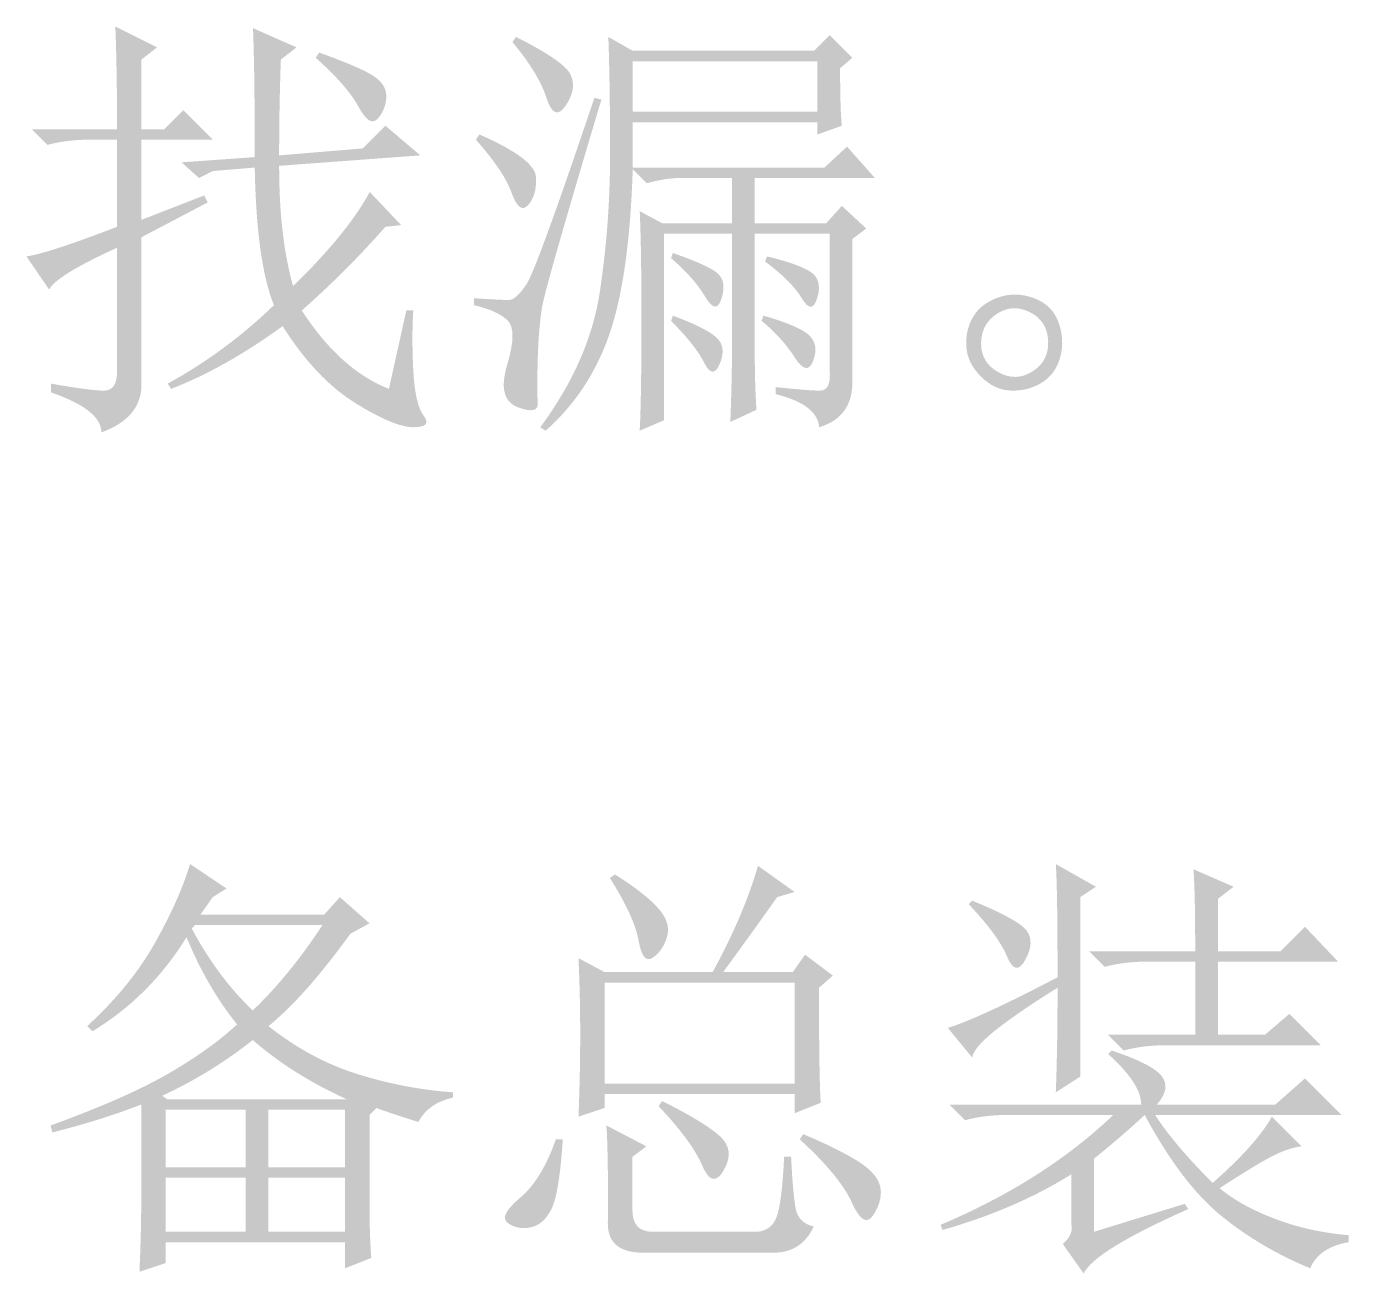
# Model space of a CAD drawing. Header units: millimetres. Extents: x 0 to 841, y 0 to 1189.
# Drawn here: x 422.08 to 445.7, y 148.68 to 170.97 of the extents above; entities that cross this region are included whole.
import ezdxf

# ---------------------------------------------------------------- set-up
doc = ezdxf.new("R2010")
doc.units = ezdxf.units.MM
doc.layers.add('C00-00-00', color=7, linetype='Continuous')

msp = doc.modelspace()

# ---------------------------------------------------------------- hatches: boundary and pattern name
at = {"layer": 'C00-00-00'}
h = msp.add_hatch(color=256, dxfattribs=at)
edge = h.paths.add_edge_path(flags=0)
edge.add_spline(control_points=[(424.848212, 168.541235), (424.848212, 168.541235), (426.156246, 168.634942), (426.156246, 168.634942), (426.156246, 169.67288), (426.145773, 170.441274), (426.124827, 170.939573), (426.124827, 170.939573), (426.903694, 170.596717), (426.903694, 170.596717), (426.903694, 170.596717), (426.623125, 170.378987), (426.623125, 170.378987), (426.602179, 169.81785), (426.592257, 169.246791), (426.592257, 168.66581), (426.592257, 168.66581), (428.087153, 168.790385), (428.087153, 168.790385), (428.087153, 168.790385), (428.491745, 169.195528), (428.491745, 169.195528), (428.491745, 169.195528), (429.114619, 168.66581), (429.114619, 168.66581), (429.114619, 168.66581), (426.592257, 168.478948), (426.592257, 168.478948), (426.592257, 167.627871), (426.67494, 166.911292), (426.841407, 166.330311), (427.484675, 166.953184), (427.941632, 167.51377), (428.211728, 168.012069), (428.211728, 168.012069), (428.772314, 167.420063), (428.772314, 167.420063), (428.772314, 167.420063), (428.491745, 167.389195), (428.491745, 167.389195), (428.014393, 166.849004), (427.516094, 166.350706), (426.996849, 165.894299), (427.453256, 165.188193), (427.9725, 164.720762), (428.554033, 164.492559), (428.554033, 164.492559), (428.865469, 165.894299), (428.865469, 165.894299), (428.865469, 165.894299), (428.990044, 165.894299), (428.990044, 165.894299), (428.969098, 165.582312), (428.969098, 165.224022), (428.990044, 164.81943), (429.01099, 164.414838), (429.073277, 164.144742), (429.176906, 164.009694), (429.280534, 163.875198), (429.218247, 163.807398), (428.990044, 163.807398), (428.761841, 163.807398), (428.414024, 163.952919), (427.946593, 164.24341), (427.479163, 164.5339), (427.048664, 164.990858), (426.654545, 165.613731), (425.968833, 165.115432), (425.304619, 164.741708), (424.66135, 164.492559), (424.66135, 164.492559), (424.599063, 164.586266), (424.599063, 164.586266), (425.283672, 164.95999), (425.917019, 165.426869), (426.498551, 165.987455), (426.290743, 166.5067), (426.176641, 167.326908), (426.156246, 168.44808), (426.156246, 168.44808), (425.408798, 168.385793), (425.408798, 168.385793), (425.408798, 168.385793), (425.159649, 168.261218), (425.159649, 168.261218), (425.159649, 168.261218), (424.848212, 168.541235), (424.848212, 168.541235)], knot_values=[0, 0, 0, 0, 1, 1, 1, 2, 2, 2, 3, 3, 3, 4, 4, 4, 5, 5, 5, 6, 6, 6, 7, 7, 7, 8, 8, 8, 9, 9, 9, 10, 10, 10, 11, 11, 11, 12, 12, 12, 13, 13, 13, 14, 14, 14, 15, 15, 15, 16, 16, 16, 17, 17, 17, 18, 18, 18, 19, 19, 19, 20, 20, 20, 21, 21, 21, 22, 22, 22, 23, 23, 23, 24, 24, 24, 25, 25, 25, 26, 26, 26, 27, 27, 27, 28, 28, 28, 29, 29, 29, 29], degree=3, periodic=1)
edge = h.paths.add_edge_path(flags=0)
edge.add_spline(control_points=[(427.308286, 170.503562), (427.827531, 170.316148), (428.159362, 170.170628), (428.304883, 170.066999), (428.450404, 169.963371), (428.517652, 169.838796), (428.507179, 169.693275), (428.496706, 169.547754), (428.444892, 169.42318), (428.351737, 169.319551), (428.25803, 169.215923), (428.143928, 169.288683), (428.008881, 169.537832), (427.873833, 169.786982), (427.619723, 170.077472), (427.245999, 170.409855), (427.245999, 170.409855), (427.308286, 170.503562), (427.308286, 170.503562)], knot_values=[0, 0, 0, 0, 1, 1, 1, 2, 2, 2, 3, 3, 3, 4, 4, 4, 5, 5, 5, 6, 6, 6, 6], degree=3, periodic=1)
edge = h.paths.add_edge_path(flags=0)
edge.add_spline(control_points=[(422.076151, 166.859477), (422.346246, 166.900819), (422.885886, 167.077207), (423.695621, 167.389195), (423.695621, 167.389195), (423.695621, 168.946378), (423.695621, 168.946378), (423.695621, 168.946378), (423.197323, 168.946378), (423.197323, 168.946378), (422.927227, 168.946378), (422.678078, 168.914959), (422.449875, 168.852672), (422.449875, 168.852672), (422.169857, 169.13324), (422.169857, 169.13324), (422.169857, 169.13324), (423.695621, 169.13324), (423.695621, 169.13324), (423.695621, 169.838796), (423.685148, 170.451196), (423.664753, 170.970441), (423.664753, 170.970441), (424.412201, 170.596717), (424.412201, 170.596717), (424.412201, 170.596717), (424.131632, 170.378987), (424.131632, 170.378987), (424.131632, 170.378987), (424.131632, 169.13324), (424.131632, 169.13324), (424.131632, 169.13324), (424.536776, 169.13324), (424.536776, 169.13324), (424.536776, 169.13324), (424.87908, 169.475545), (424.87908, 169.475545), (424.87908, 169.475545), (425.408798, 168.946378), (425.408798, 168.946378), (425.408798, 168.946378), (424.131632, 168.946378), (424.131632, 168.946378), (424.131632, 168.946378), (424.131632, 167.51377), (424.131632, 167.51377), (424.131632, 167.51377), (425.252804, 167.949781), (425.252804, 167.949781), (425.252804, 167.949781), (425.315092, 167.825207), (425.315092, 167.825207), (425.315092, 167.825207), (424.131632, 167.202333), (424.131632, 167.202333), (424.131632, 167.202333), (424.131632, 164.523978), (424.131632, 164.523978), (424.110686, 164.150254), (423.87201, 163.880159), (423.415604, 163.713692), (423.415604, 163.983787), (423.114089, 164.223015), (422.512162, 164.430272), (422.512162, 164.430272), (422.512162, 164.586266), (422.512162, 164.586266), (422.989514, 164.502481), (423.306463, 164.46114), (423.461906, 164.46114), (423.617349, 164.46114), (423.695621, 164.575241), (423.695621, 164.803996), (423.695621, 164.803996), (423.695621, 167.015471), (423.695621, 167.015471), (422.969119, 166.683089), (422.563976, 166.433939), (422.481294, 166.268023), (422.481294, 166.268023), (422.076151, 166.859477), (422.076151, 166.859477)], knot_values=[0, 0, 0, 0, 1, 1, 1, 2, 2, 2, 3, 3, 3, 4, 4, 4, 5, 5, 5, 6, 6, 6, 7, 7, 7, 8, 8, 8, 9, 9, 9, 10, 10, 10, 11, 11, 11, 12, 12, 12, 13, 13, 13, 14, 14, 14, 15, 15, 15, 16, 16, 16, 17, 17, 17, 18, 18, 18, 19, 19, 19, 20, 20, 20, 21, 21, 21, 22, 22, 22, 23, 23, 23, 24, 24, 24, 25, 25, 25, 26, 26, 26, 27, 27, 27, 27], degree=3, periodic=1)
h = msp.add_hatch(color=256, dxfattribs=at)
edge = h.paths.add_edge_path(flags=0)
edge.add_spline(control_points=[(432.9115, 170.347568), (432.9115, 170.347568), (432.9115, 169.444677), (432.9115, 169.444677), (432.9115, 169.444677), (436.212728, 169.444677), (436.212728, 169.444677), (436.212728, 169.444677), (436.212728, 170.347568), (436.212728, 170.347568), (436.212728, 170.347568), (432.9115, 170.347568), (432.9115, 170.347568)], knot_values=[0, 0, 0, 0, 1, 1, 1, 2, 2, 2, 3, 3, 3, 4, 4, 4, 4], degree=3, periodic=1)
edge = h.paths.add_edge_path(flags=0)
edge.add_spline(control_points=[(433.59666, 166.828609), (433.59666, 166.828609), (433.627528, 166.921765), (433.627528, 166.921765), (434.042593, 166.776244), (434.307177, 166.657181), (434.421829, 166.563475), (434.535931, 166.469768), (434.561838, 166.319286), (434.499551, 166.112029), (434.437263, 165.904221), (434.338596, 165.914694), (434.203548, 166.142898), (434.0685, 166.371101), (433.866204, 166.599855), (433.59666, 166.828609), (433.59666, 166.828609), (433.59666, 166.828609), (433.59666, 166.828609)], knot_values=[0, 0, 0, 0, 1, 1, 1, 2, 2, 2, 3, 3, 3, 4, 4, 4, 5, 5, 5, 6, 6, 6, 6], degree=3, periodic=1)
edge = h.paths.add_edge_path(flags=0)
edge.add_spline(control_points=[(433.59666, 165.707437), (433.59666, 165.707437), (433.627528, 165.800593), (433.627528, 165.800593), (434.022198, 165.655072), (434.281821, 165.525536), (434.406395, 165.411435), (434.53097, 165.296782), (434.551365, 165.141339), (434.468683, 164.944004), (434.385449, 164.746669), (434.291743, 164.752181), (434.188114, 164.95999), (434.084486, 165.167247), (433.887151, 165.416396), (433.59666, 165.707437), (433.59666, 165.707437), (433.59666, 165.707437), (433.59666, 165.707437)], knot_values=[0, 0, 0, 0, 1, 1, 1, 2, 2, 2, 3, 3, 3, 4, 4, 4, 5, 5, 5, 6, 6, 6, 6], degree=3, periodic=1)
edge = h.paths.add_edge_path(flags=0)
edge.add_spline(control_points=[(435.309286, 166.859477), (435.662064, 166.776244), (435.916725, 166.688049), (436.072168, 166.594894), (436.227611, 166.501187), (436.274464, 166.345745), (436.212177, 166.127464), (436.149889, 165.909182), (436.056734, 165.904221), (435.932159, 166.112029), (435.807585, 166.319286), (435.589303, 166.537568), (435.278418, 166.766322), (435.278418, 166.766322), (435.309286, 166.859477), (435.309286, 166.859477)], knot_values=[0, 0, 0, 0, 1, 1, 1, 2, 2, 2, 3, 3, 3, 4, 4, 4, 5, 5, 5, 5], degree=3, periodic=1)
edge = h.paths.add_edge_path(flags=0)
edge.add_spline(control_points=[(435.246999, 165.800593), (435.68301, 165.676018), (435.958066, 165.556404), (436.072168, 165.442303), (436.18627, 165.328201), (436.207216, 165.17772), (436.134455, 164.990858), (436.061695, 164.803996), (435.953105, 164.824942), (435.807585, 165.053145), (435.662064, 165.281348), (435.46528, 165.499629), (435.216131, 165.707437), (435.216131, 165.707437), (435.246999, 165.800593), (435.246999, 165.800593)], knot_values=[0, 0, 0, 0, 1, 1, 1, 2, 2, 2, 3, 3, 3, 4, 4, 4, 5, 5, 5, 5], degree=3, periodic=1)
edge = h.paths.add_edge_path(flags=0)
edge.add_spline(control_points=[(436.61732, 170.222993), (436.61732, 169.724694), (436.627793, 169.381839), (436.648739, 169.195528), (436.648739, 169.195528), (436.212728, 169.039534), (436.212728, 169.039534), (436.212728, 169.039534), (436.212728, 169.257815), (436.212728, 169.257815), (436.212728, 169.257815), (432.9115, 169.257815), (432.9115, 169.257815), (432.9115, 169.257815), (432.9115, 168.44808), (432.9115, 168.44808), (432.9115, 168.44808), (436.337303, 168.44808), (436.337303, 168.44808), (436.337303, 168.44808), (436.741895, 168.821804), (436.741895, 168.821804), (436.741895, 168.821804), (437.240193, 168.261218), (437.240193, 168.261218), (437.240193, 168.261218), (435.091556, 168.261218), (435.091556, 168.261218), (435.091556, 168.261218), (435.091556, 167.451483), (435.091556, 167.451483), (435.091556, 167.451483), (436.368171, 167.451483), (436.368171, 167.451483), (436.368171, 167.451483), (436.648739, 167.762919), (436.648739, 167.762919), (436.648739, 167.762919), (437.08475, 167.357776), (437.08475, 167.357776), (437.08475, 167.357776), (436.835601, 167.170914), (436.835601, 167.170914), (436.835601, 167.170914), (436.835601, 164.679421), (436.835601, 164.679421), (436.855996, 164.223015), (436.658661, 163.931973), (436.243596, 163.807398), (436.22265, 164.077494), (435.963579, 164.274278), (435.46528, 164.398852), (435.46528, 164.398852), (435.46528, 164.523978), (435.46528, 164.523978), (435.859399, 164.482086), (436.123982, 164.46114), (436.25903, 164.46114), (436.394078, 164.46114), (436.451404, 164.585714), (436.430458, 164.835415), (436.430458, 164.835415), (436.430458, 167.264621), (436.430458, 167.264621), (436.430458, 167.264621), (435.091556, 167.264621), (435.091556, 167.264621), (435.091556, 167.264621), (435.091556, 165.240007), (435.091556, 165.240007), (435.091556, 164.803996), (435.101478, 164.430823), (435.122424, 164.118835), (435.122424, 164.118835), (434.655545, 163.900554), (434.655545, 163.900554), (434.67594, 164.440745), (434.686413, 164.92857), (434.686413, 165.364582), (434.686413, 165.364582), (434.686413, 167.264621), (434.686413, 167.264621), (434.686413, 167.264621), (433.472086, 167.264621), (433.472086, 167.264621), (433.472086, 167.264621), (433.472086, 163.931973), (433.472086, 163.931973), (433.472086, 163.931973), (433.036074, 163.745111), (433.036074, 163.745111), (433.056469, 164.139781), (433.066942, 164.78801), (433.066942, 165.691452), (433.066942, 166.594343), (433.056469, 167.253596), (433.036074, 167.669213), (433.036074, 167.669213), (433.440666, 167.451483), (433.440666, 167.451483), (433.440666, 167.451483), (434.686413, 167.451483), (434.686413, 167.451483), (434.686413, 167.451483), (434.686413, 168.261218), (434.686413, 168.261218), (434.686413, 168.261218), (433.752103, 168.261218), (433.752103, 168.261218), (433.585636, 168.261218), (433.388852, 168.229799), (433.160649, 168.167511), (433.160649, 168.167511), (432.9115, 168.416661), (432.9115, 168.416661), (432.869607, 167.129022), (432.729599, 166.142898), (432.490922, 165.457737), (432.251695, 164.772576), (431.87301, 164.202069), (431.354316, 163.745111), (431.354316, 163.745111), (431.26061, 163.807398), (431.26061, 163.807398), (431.841591, 164.596187), (432.19492, 165.39545), (432.319494, 166.205185), (432.444069, 167.01492), (432.506356, 167.840089), (432.506356, 168.681244), (432.506356, 169.522398), (432.495883, 170.222993), (432.475488, 170.783579), (432.475488, 170.783579), (432.9115, 170.53443), (432.9115, 170.53443), (432.9115, 170.53443), (436.150441, 170.53443), (436.150441, 170.53443), (436.150441, 170.53443), (436.430458, 170.814998), (436.430458, 170.814998), (436.430458, 170.814998), (436.835601, 170.409855), (436.835601, 170.409855), (436.835601, 170.409855), (436.61732, 170.222993), (436.61732, 170.222993)], knot_values=[0, 0, 0, 0, 1, 1, 1, 2, 2, 2, 3, 3, 3, 4, 4, 4, 5, 5, 5, 6, 6, 6, 7, 7, 7, 8, 8, 8, 9, 9, 9, 10, 10, 10, 11, 11, 11, 12, 12, 12, 13, 13, 13, 14, 14, 14, 15, 15, 15, 16, 16, 16, 17, 17, 17, 18, 18, 18, 19, 19, 19, 20, 20, 20, 21, 21, 21, 22, 22, 22, 23, 23, 23, 24, 24, 24, 25, 25, 25, 26, 26, 26, 27, 27, 27, 28, 28, 28, 29, 29, 29, 30, 30, 30, 31, 31, 31, 32, 32, 32, 33, 33, 33, 34, 34, 34, 35, 35, 35, 36, 36, 36, 37, 37, 37, 38, 38, 38, 39, 39, 39, 40, 40, 40, 41, 41, 41, 42, 42, 42, 43, 43, 43, 44, 44, 44, 45, 45, 45, 46, 46, 46, 47, 47, 47, 48, 48, 48, 49, 49, 49, 49], degree=3, periodic=1)
edge = h.paths.add_edge_path(flags=0)
edge.add_spline(control_points=[(432.350914, 169.662407), (431.686148, 167.44101), (431.33337, 166.205736), (431.292029, 165.956587), (431.250137, 165.707437), (431.22423, 165.39545), (431.213757, 165.021726), (431.203283, 164.648002), (431.203283, 164.388931), (431.213757, 164.24341), (431.22423, 164.097889), (431.105167, 164.071982), (430.856018, 164.165688), (430.606869, 164.259395), (430.544581, 164.512954), (430.669156, 164.92857), (430.79373, 165.343635), (430.79373, 165.608219), (430.669156, 165.722872), (430.544581, 165.836973), (430.347246, 165.925168), (430.077151, 165.987455), (430.077151, 165.987455), (430.077151, 166.112029), (430.077151, 166.112029), (430.408982, 166.091083), (430.61679, 166.081161), (430.700024, 166.081161), (430.782706, 166.081161), (430.886886, 166.174317), (431.011461, 166.361179), (431.136035, 166.548041), (431.540627, 167.65874), (432.226339, 169.693826), (432.226339, 169.693826), (432.350914, 169.662407), (432.350914, 169.662407)], knot_values=[0, 0, 0, 0, 1, 1, 1, 2, 2, 2, 3, 3, 3, 4, 4, 4, 5, 5, 5, 6, 6, 6, 7, 7, 7, 8, 8, 8, 9, 9, 9, 10, 10, 10, 11, 11, 11, 12, 12, 12, 12], degree=3, periodic=1)
edge = h.paths.add_edge_path(flags=0)
edge.add_spline(control_points=[(430.170857, 169.039534), (430.835072, 168.748492), (431.172415, 168.494382), (431.182888, 168.276652), (431.19281, 168.058371), (431.145957, 167.892455), (431.042329, 167.778353), (430.9387, 167.6637), (430.840033, 167.736461), (430.746877, 167.996083), (430.653171, 168.255706), (430.440402, 168.572654), (430.10857, 168.946378), (430.10857, 168.946378), (430.170857, 169.039534), (430.170857, 169.039534)], knot_values=[0, 0, 0, 0, 1, 1, 1, 2, 2, 2, 3, 3, 3, 4, 4, 4, 5, 5, 5, 5], degree=3, periodic=1)
edge = h.paths.add_edge_path(flags=0)
edge.add_spline(control_points=[(430.824599, 170.783579), (431.405579, 170.492537), (431.733001, 170.264334), (431.805762, 170.098418), (431.878522, 169.931951), (431.847103, 169.750602), (431.712055, 169.553266), (431.577007, 169.355931), (431.462906, 169.402785), (431.36975, 169.693826), (431.276044, 169.984317), (431.073748, 170.3167), (430.762311, 170.690424), (430.762311, 170.690424), (430.824599, 170.783579), (430.824599, 170.783579)], knot_values=[0, 0, 0, 0, 1, 1, 1, 2, 2, 2, 3, 3, 3, 4, 4, 4, 5, 5, 5, 5], degree=3, periodic=1)
h = msp.add_hatch(color=256, dxfattribs=at)
edge = h.paths.add_edge_path(flags=0)
edge.add_spline(control_points=[(440.086779, 166.112029), (440.30506, 166.028796), (440.45003, 165.883275), (440.52279, 165.676018), (440.595551, 165.46821), (440.606024, 165.265914), (440.55421, 165.068579), (440.502395, 164.871244), (440.398216, 164.720762), (440.242773, 164.617134), (440.086779, 164.512954), (439.904878, 164.46114), (439.697621, 164.46114), (439.489813, 164.46114), (439.302951, 164.543822), (439.137035, 164.710289), (438.970568, 164.876756), (438.882374, 165.058106), (438.872452, 165.255441), (438.861979, 165.452776), (438.90332, 165.629165), (438.997027, 165.785159), (439.090182, 165.940602), (439.240664, 166.054703), (439.448472, 166.127464), (439.655729, 166.200224), (439.868498, 166.194712), (440.086779, 166.112029), (440.086779, 166.112029), (440.086779, 166.112029), (440.086779, 166.112029)], knot_values=[0, 0, 0, 0, 1, 1, 1, 2, 2, 2, 3, 3, 3, 4, 4, 4, 5, 5, 5, 6, 6, 6, 7, 7, 7, 8, 8, 8, 9, 9, 9, 10, 10, 10, 10], degree=3, periodic=1)
edge = h.paths.add_edge_path(flags=0)
edge.add_spline(control_points=[(439.448472, 164.788562), (439.655729, 164.673909), (439.858576, 164.679421), (440.055911, 164.803996), (440.253246, 164.92857), (440.346402, 165.10992), (440.335928, 165.349148), (440.325455, 165.587824), (440.216315, 165.759252), (440.009058, 165.86288), (439.80125, 165.966509), (439.603915, 165.956587), (439.417053, 165.832012), (439.230191, 165.707437), (439.137035, 165.530497), (439.137035, 165.302294), (439.137035, 165.074091), (439.240664, 164.902663), (439.448472, 164.788562), (439.448472, 164.788562), (439.448472, 164.788562), (439.448472, 164.788562)], knot_values=[0, 0, 0, 0, 1, 1, 1, 2, 2, 2, 3, 3, 3, 4, 4, 4, 5, 5, 5, 6, 6, 6, 7, 7, 7, 7], degree=3, periodic=1)
h = msp.add_hatch(color=256, dxfattribs=at)
edge = h.paths.add_edge_path(flags=0)
edge.add_spline(control_points=[(424.096279, 148.711232), (424.117225, 149.209531), (424.127698, 149.624596), (424.127698, 149.956979), (424.127698, 149.956979), (424.127698, 151.701024), (424.127698, 151.701024), (423.649794, 151.514162), (423.120076, 151.348246), (422.539096, 151.202725), (422.539096, 151.202725), (422.508228, 151.3273), (422.508228, 151.3273), (423.421591, 151.659131), (424.127698, 151.970568), (424.625997, 152.26161), (425.124295, 152.5521), (425.528887, 152.842591), (425.840324, 153.133632), (425.487546, 153.569644), (425.186583, 154.088888), (424.937433, 154.690815), (424.500871, 153.984709), (423.940285, 153.424123), (423.255675, 153.009058), (423.255675, 153.009058), (423.161969, 153.102764), (423.161969, 153.102764), (423.681214, 153.580117), (424.085806, 154.077864), (424.376847, 154.597109), (424.667338, 155.116354), (424.875146, 155.583233), (424.999721, 155.998849), (424.999721, 155.998849), (425.653462, 155.562838), (425.653462, 155.562838), (425.653462, 155.562838), (425.404313, 155.407395), (425.404313, 155.407395), (425.404313, 155.407395), (425.186583, 155.095959), (425.186583, 155.095959), (425.186583, 155.095959), (427.397507, 155.095959), (427.397507, 155.095959), (427.397507, 155.095959), (427.678076, 155.407395), (427.678076, 155.407395), (427.678076, 155.407395), (428.207242, 154.939965), (428.207242, 154.939965), (428.207242, 154.939965), (427.864938, 154.753103), (427.864938, 154.753103), (427.324747, 154.005655), (426.836921, 153.455542), (426.40091, 153.102764), (426.899208, 152.708094), (427.428375, 152.422565), (427.988961, 152.246176), (428.549547, 152.069787), (429.120606, 151.960646), (429.702138, 151.919305), (429.702138, 151.919305), (429.702138, 151.825598), (429.702138, 151.825598), (429.411096, 151.763311), (429.203839, 151.61779), (429.079265, 151.389587), (428.746882, 151.493216), (428.497733, 151.576449), (428.331817, 151.638736), (428.331817, 151.638736), (428.207242, 151.514162), (428.207242, 151.514162), (428.207242, 151.514162), (428.207242, 149.894691), (428.207242, 149.894691), (428.207242, 149.562308), (428.217715, 149.251423), (428.238662, 148.960381), (428.238662, 148.960381), (427.771231, 148.773519), (427.771231, 148.773519), (427.771231, 148.773519), (427.771231, 149.240399), (427.771231, 149.240399), (427.771231, 149.240399), (424.563709, 149.240399), (424.563709, 149.240399), (424.563709, 149.240399), (424.563709, 148.866675), (424.563709, 148.866675), (424.563709, 148.866675), (424.096279, 148.711232), (424.096279, 148.711232)], knot_values=[0, 0, 0, 0, 1, 1, 1, 2, 2, 2, 3, 3, 3, 4, 4, 4, 5, 5, 5, 6, 6, 6, 7, 7, 7, 8, 8, 8, 9, 9, 9, 10, 10, 10, 11, 11, 11, 12, 12, 12, 13, 13, 13, 14, 14, 14, 15, 15, 15, 16, 16, 16, 17, 17, 17, 18, 18, 18, 19, 19, 19, 20, 20, 20, 21, 21, 21, 22, 22, 22, 23, 23, 23, 24, 24, 24, 25, 25, 25, 26, 26, 26, 27, 27, 27, 28, 28, 28, 29, 29, 29, 30, 30, 30, 31, 31, 31, 32, 32, 32, 32], degree=3, periodic=1)
edge = h.paths.add_edge_path(flags=0)
edge.add_spline(control_points=[(425.092876, 154.909097), (425.092876, 154.909097), (425.030589, 154.846809), (425.030589, 154.846809), (425.342025, 154.265277), (425.705276, 153.777452), (426.120892, 153.382782), (426.556353, 153.797847), (426.971969, 154.306618), (427.366639, 154.909097), (427.366639, 154.909097), (425.092876, 154.909097), (425.092876, 154.909097)], knot_values=[0, 0, 0, 0, 1, 1, 1, 2, 2, 2, 3, 3, 3, 4, 4, 4, 4], degree=3, periodic=1)
edge = h.paths.add_edge_path(flags=0)
edge.add_spline(control_points=[(426.120892, 152.853615), (425.622594, 152.458945), (425.082403, 152.126562), (424.501422, 151.857018), (424.501422, 151.857018), (424.594577, 151.79473), (424.594577, 151.79473), (424.594577, 151.79473), (427.708944, 151.79473), (427.708944, 151.79473), (427.708944, 151.79473), (427.80265, 151.79473), (427.80265, 151.79473), (427.158831, 152.085221), (426.598245, 152.437999), (426.120892, 152.853615), (426.120892, 152.853615), (426.120892, 152.853615), (426.120892, 152.853615)], knot_values=[0, 0, 0, 0, 1, 1, 1, 2, 2, 2, 3, 3, 3, 4, 4, 4, 5, 5, 5, 6, 6, 6, 6], degree=3, periodic=1)
edge = h.paths.add_edge_path(flags=0)
edge.add_spline(control_points=[(424.563709, 151.607868), (424.563709, 151.607868), (424.563709, 150.579852), (424.563709, 150.579852), (424.563709, 150.579852), (425.996318, 150.579852), (425.996318, 150.579852), (425.996318, 150.579852), (425.996318, 151.607868), (425.996318, 151.607868), (425.996318, 151.607868), (424.563709, 151.607868), (424.563709, 151.607868)], knot_values=[0, 0, 0, 0, 1, 1, 1, 2, 2, 2, 3, 3, 3, 4, 4, 4, 4], degree=3, periodic=1)
edge = h.paths.add_edge_path(flags=0)
edge.add_spline(control_points=[(426.40091, 151.607868), (426.40091, 151.607868), (426.40091, 150.579852), (426.40091, 150.579852), (426.40091, 150.579852), (427.771231, 150.579852), (427.771231, 150.579852), (427.771231, 150.579852), (427.771231, 151.607868), (427.771231, 151.607868), (427.771231, 151.607868), (426.40091, 151.607868), (426.40091, 151.607868)], knot_values=[0, 0, 0, 0, 1, 1, 1, 2, 2, 2, 3, 3, 3, 4, 4, 4, 4], degree=3, periodic=1)
edge = h.paths.add_edge_path(flags=0)
edge.add_spline(control_points=[(424.563709, 150.39299), (424.563709, 150.39299), (424.563709, 149.427261), (424.563709, 149.427261), (424.563709, 149.427261), (425.996318, 149.427261), (425.996318, 149.427261), (425.996318, 149.427261), (425.996318, 150.39299), (425.996318, 150.39299), (425.996318, 150.39299), (424.563709, 150.39299), (424.563709, 150.39299)], knot_values=[0, 0, 0, 0, 1, 1, 1, 2, 2, 2, 3, 3, 3, 4, 4, 4, 4], degree=3, periodic=1)
edge = h.paths.add_edge_path(flags=0)
edge.add_spline(control_points=[(426.40091, 150.39299), (426.40091, 150.39299), (426.40091, 149.427261), (426.40091, 149.427261), (426.40091, 149.427261), (427.771231, 149.427261), (427.771231, 149.427261), (427.771231, 149.427261), (427.771231, 150.39299), (427.771231, 150.39299), (427.771231, 150.39299), (426.40091, 150.39299), (426.40091, 150.39299)], knot_values=[0, 0, 0, 0, 1, 1, 1, 2, 2, 2, 3, 3, 3, 4, 4, 4, 4], degree=3, periodic=1)
h = msp.add_hatch(color=256, dxfattribs=at)
edge = h.paths.add_edge_path(flags=0)
edge.add_spline(control_points=[(432.440135, 151.3273), (432.440135, 151.3273), (433.156163, 150.953576), (433.156163, 150.953576), (433.156163, 150.953576), (432.907014, 150.766714), (432.907014, 150.766714), (432.907014, 150.766714), (432.907014, 149.801536), (432.907014, 149.801536), (432.907014, 149.572782), (433.010642, 149.448207), (433.218451, 149.427261), (433.218451, 149.427261), (435.149358, 149.427261), (435.149358, 149.427261), (435.33622, 149.448207), (435.455833, 149.562308), (435.507648, 149.770117), (435.559462, 149.977374), (435.595842, 150.309756), (435.616788, 150.766714), (435.616788, 150.766714), (435.741363, 150.766714), (435.741363, 150.766714), (435.761758, 150.351098), (435.787665, 150.050134), (435.819084, 149.863272), (435.849952, 149.67641), (435.959093, 149.562308), (436.145955, 149.520967), (436.000434, 149.209531), (435.761758, 149.053537), (435.429926, 149.053537), (435.429926, 149.053537), (433.093876, 149.053537), (433.093876, 149.053537), (432.636918, 149.053537), (432.42911, 149.261345), (432.471003, 149.676961), (432.471003, 150.528038), (432.46053, 151.07815), (432.440135, 151.3273), (432.440135, 151.3273), (432.440135, 151.3273), (432.440135, 151.3273)], knot_values=[0, 0, 0, 0, 1, 1, 1, 2, 2, 2, 3, 3, 3, 4, 4, 4, 5, 5, 5, 6, 6, 6, 7, 7, 7, 8, 8, 8, 9, 9, 9, 10, 10, 10, 11, 11, 11, 12, 12, 12, 13, 13, 13, 14, 14, 14, 15, 15, 15, 15], degree=3, periodic=1)
edge = h.paths.add_edge_path(flags=0)
edge.add_spline(control_points=[(433.374445, 151.670156), (433.374445, 151.670156), (433.436732, 151.763311), (433.436732, 151.763311), (433.93503, 151.514162), (434.277335, 151.306354), (434.464197, 151.140438), (434.651059, 150.973971), (434.676966, 150.771675), (434.541918, 150.532999), (434.406871, 150.294322), (434.277335, 150.320229), (434.152761, 150.611271), (434.028186, 150.901762), (433.768563, 151.254539), (433.374445, 151.670156), (433.374445, 151.670156), (433.374445, 151.670156), (433.374445, 151.670156)], knot_values=[0, 0, 0, 0, 1, 1, 1, 2, 2, 2, 3, 3, 3, 4, 4, 4, 5, 5, 5, 6, 6, 6, 6], degree=3, periodic=1)
edge = h.paths.add_edge_path(flags=0)
edge.add_spline(control_points=[(435.896806, 151.07815), (435.896806, 151.07815), (435.959093, 151.171857), (435.959093, 151.171857), (436.353763, 151.00539), (436.670161, 150.849947), (436.908837, 150.704427), (437.147513, 150.558906), (437.287522, 150.408424), (437.329414, 150.252981), (437.370755, 150.096987), (437.334375, 149.925559), (437.220274, 149.738697), (437.106172, 149.551835), (436.976636, 149.619635), (436.831116, 149.941545), (436.685595, 150.263454), (436.374158, 150.642139), (435.896806, 151.07815), (435.896806, 151.07815), (435.896806, 151.07815), (435.896806, 151.07815)], knot_values=[0, 0, 0, 0, 1, 1, 1, 2, 2, 2, 3, 3, 3, 4, 4, 4, 5, 5, 5, 6, 6, 6, 7, 7, 7, 7], degree=3, periodic=1)
edge = h.paths.add_edge_path(flags=0)
edge.add_spline(control_points=[(431.536693, 151.07815), (431.536693, 151.07815), (431.661267, 151.07815), (431.661267, 151.07815), (431.619375, 150.434331), (431.552127, 150.019266), (431.458971, 149.832404), (431.365265, 149.645542), (431.24069, 149.536401), (431.085247, 149.505533), (430.929254, 149.474114), (430.794206, 149.500021), (430.680104, 149.583255), (430.566003, 149.665937), (430.638763, 149.816419), (430.898386, 150.0347), (431.157457, 150.252981), (431.370226, 150.600798), (431.536693, 151.07815), (431.536693, 151.07815), (431.536693, 151.07815), (431.536693, 151.07815)], knot_values=[0, 0, 0, 0, 1, 1, 1, 2, 2, 2, 3, 3, 3, 4, 4, 4, 5, 5, 5, 6, 6, 6, 7, 7, 7, 7], degree=3, periodic=1)
edge = h.paths.add_edge_path(flags=0)
edge.add_spline(control_points=[(432.595577, 155.811987), (432.927409, 155.604179), (433.176558, 155.412356), (433.343025, 155.235967), (433.508941, 155.059578), (433.571228, 154.88815), (433.529887, 154.722235), (433.487995, 154.555768), (433.405313, 154.426232), (433.280738, 154.332525), (433.156163, 154.238819), (433.067969, 154.337486), (433.016155, 154.628528), (432.96434, 154.919019), (432.792912, 155.292743), (432.502422, 155.7497), (432.502422, 155.7497), (432.595577, 155.811987), (432.595577, 155.811987)], knot_values=[0, 0, 0, 0, 1, 1, 1, 2, 2, 2, 3, 3, 3, 4, 4, 4, 5, 5, 5, 6, 6, 6, 6], degree=3, periodic=1)
edge = h.paths.add_edge_path(flags=0)
edge.add_spline(control_points=[(431.941836, 151.483294), (431.962231, 151.981592), (431.972704, 152.469418), (431.972704, 152.94677), (431.972704, 153.424123), (431.962231, 153.88108), (431.941836, 154.317091), (431.941836, 154.317091), (432.408715, 154.067942), (432.408715, 154.067942), (432.408715, 154.067942), (434.339622, 154.067942), (434.339622, 154.067942), (434.713346, 154.753103), (434.982891, 155.386449), (435.149358, 155.967981), (435.149358, 155.967981), (435.80365, 155.500551), (435.80365, 155.500551), (435.80365, 155.500551), (435.492214, 155.407395), (435.492214, 155.407395), (435.138885, 154.909097), (434.816975, 154.462612), (434.526484, 154.067942), (434.526484, 154.067942), (435.772231, 154.067942), (435.772231, 154.067942), (435.772231, 154.067942), (435.990512, 154.379379), (435.990512, 154.379379), (435.990512, 154.379379), (436.488811, 154.005655), (436.488811, 154.005655), (436.488811, 154.005655), (436.239662, 153.787925), (436.239662, 153.787925), (436.239662, 152.749435), (436.249583, 152.064275), (436.27053, 151.732443), (436.27053, 151.732443), (435.80365, 151.545581), (435.80365, 151.545581), (435.80365, 151.545581), (435.80365, 151.887886), (435.80365, 151.887886), (435.80365, 151.887886), (432.408715, 151.887886), (432.408715, 151.887886), (432.408715, 151.887886), (432.408715, 151.638736), (432.408715, 151.638736), (432.408715, 151.638736), (431.941836, 151.483294), (431.941836, 151.483294)], knot_values=[0, 0, 0, 0, 1, 1, 1, 2, 2, 2, 3, 3, 3, 4, 4, 4, 5, 5, 5, 6, 6, 6, 7, 7, 7, 8, 8, 8, 9, 9, 9, 10, 10, 10, 11, 11, 11, 12, 12, 12, 13, 13, 13, 14, 14, 14, 15, 15, 15, 16, 16, 16, 17, 17, 17, 18, 18, 18, 18], degree=3, periodic=1)
edge = h.paths.add_edge_path(flags=0)
edge.add_spline(control_points=[(432.408715, 153.88108), (432.408715, 153.88108), (432.408715, 152.074748), (432.408715, 152.074748), (432.408715, 152.074748), (435.80365, 152.074748), (435.80365, 152.074748), (435.80365, 152.074748), (435.80365, 153.88108), (435.80365, 153.88108), (435.80365, 153.88108), (432.408715, 153.88108), (432.408715, 153.88108)], knot_values=[0, 0, 0, 0, 1, 1, 1, 2, 2, 2, 3, 3, 3, 4, 4, 4, 4], degree=3, periodic=1)
h = msp.add_hatch(color=256, dxfattribs=at)
edge = h.paths.add_edge_path(flags=0)
edge.add_spline(control_points=[(438.977107, 155.345108), (439.537693, 155.116354), (439.864563, 154.934453), (439.95827, 154.799956), (440.051425, 154.664908), (440.040952, 154.49348), (439.926851, 154.286223), (439.812749, 154.078415), (439.703609, 154.099361), (439.59998, 154.348511), (439.496352, 154.59766), (439.267597, 154.909097), (438.91482, 155.282821), (438.91482, 155.282821), (438.977107, 155.345108), (438.977107, 155.345108)], knot_values=[0, 0, 0, 0, 1, 1, 1, 2, 2, 2, 3, 3, 3, 4, 4, 4, 5, 5, 5, 5], degree=3, periodic=1)
edge = h.paths.add_edge_path(flags=0)
edge.add_spline(control_points=[(440.908014, 155.407395), (440.908014, 155.407395), (440.908014, 152.199322), (440.908014, 152.199322), (440.908014, 152.199322), (440.472003, 151.919305), (440.472003, 151.919305), (440.492949, 152.437999), (440.503422, 153.060872), (440.503422, 153.787925), (440.066859, 153.517829), (439.70857, 153.273641), (439.428552, 153.055911), (439.148535, 152.83763), (438.998053, 152.666753), (438.977107, 152.542178), (438.977107, 152.542178), (438.541096, 153.071345), (438.541096, 153.071345), (438.893873, 153.174973), (439.548166, 153.476488), (440.503422, 153.974787), (440.503422, 155.03312), (440.492949, 155.707808), (440.472003, 155.998849), (440.472003, 155.998849), (441.188583, 155.594257), (441.188583, 155.594257), (441.188583, 155.594257), (440.908014, 155.407395), (440.908014, 155.407395)], knot_values=[0, 0, 0, 0, 1, 1, 1, 2, 2, 2, 3, 3, 3, 4, 4, 4, 5, 5, 5, 6, 6, 6, 7, 7, 7, 8, 8, 8, 9, 9, 9, 10, 10, 10, 10], degree=3, periodic=1)
edge = h.paths.add_edge_path(flags=0)
edge.add_spline(control_points=[(441.064008, 154.441666), (441.064008, 154.441666), (442.963496, 154.441666), (442.963496, 154.441666), (442.963496, 155.147222), (442.953023, 155.635598), (442.932628, 155.905694), (442.932628, 155.905694), (443.648656, 155.594257), (443.648656, 155.594257), (443.648656, 155.594257), (443.368639, 155.375976), (443.368639, 155.375976), (443.368639, 155.375976), (443.368639, 154.441666), (443.368639, 154.441666), (443.368639, 154.441666), (444.489811, 154.441666), (444.489811, 154.441666), (444.489811, 154.441666), (444.925822, 154.877677), (444.925822, 154.877677), (444.925822, 154.877677), (445.517276, 154.254804), (445.517276, 154.254804), (445.517276, 154.254804), (443.368639, 154.254804), (443.368639, 154.254804), (443.368639, 154.254804), (443.368639, 152.94677), (443.368639, 152.94677), (443.368639, 152.94677), (444.209242, 152.94677), (444.209242, 152.94677), (444.209242, 152.94677), (444.645254, 153.320494), (444.645254, 153.320494), (444.645254, 153.320494), (445.205839, 152.759908), (445.205839, 152.759908), (445.205839, 152.759908), (442.434329, 152.759908), (442.434329, 152.759908), (442.164234, 152.759908), (441.915084, 152.728489), (441.686881, 152.666753), (441.686881, 152.666753), (441.406313, 152.94677), (441.406313, 152.94677), (441.406313, 152.94677), (442.963496, 152.94677), (442.963496, 152.94677), (442.963496, 152.94677), (442.963496, 154.254804), (442.963496, 154.254804), (442.963496, 154.254804), (442.091473, 154.254804), (442.091473, 154.254804), (441.821378, 154.254804), (441.572228, 154.223385), (441.344025, 154.161649), (441.344025, 154.161649), (441.064008, 154.441666), (441.064008, 154.441666)], knot_values=[0, 0, 0, 0, 1, 1, 1, 2, 2, 2, 3, 3, 3, 4, 4, 4, 5, 5, 5, 6, 6, 6, 7, 7, 7, 8, 8, 8, 9, 9, 9, 10, 10, 10, 11, 11, 11, 12, 12, 12, 13, 13, 13, 14, 14, 14, 15, 15, 15, 16, 16, 16, 17, 17, 17, 18, 18, 18, 19, 19, 19, 20, 20, 20, 21, 21, 21, 21], degree=3, periodic=1)
edge = h.paths.add_edge_path(flags=0)
edge.add_spline(control_points=[(441.998318, 151.701024), (441.998318, 151.950173), (441.800983, 152.251137), (441.406313, 152.604466), (441.406313, 152.604466), (441.4686, 152.666753), (441.4686, 152.666753), (441.966899, 152.500286), (442.267862, 152.344843), (442.371491, 152.199322), (442.475119, 152.053802), (442.444251, 151.887886), (442.278335, 151.701024), (442.278335, 151.701024), (444.396104, 151.701024), (444.396104, 151.701024), (444.396104, 151.701024), (444.925822, 152.168454), (444.925822, 152.168454), (444.925822, 152.168454), (445.579563, 151.514162), (445.579563, 151.514162), (445.579563, 151.514162), (442.247467, 151.514162), (442.247467, 151.514162), (442.47567, 151.161384), (442.817975, 150.756241), (443.274932, 150.299835), (443.794177, 150.756241), (444.146955, 151.150911), (444.333817, 151.483294), (444.333817, 151.483294), (444.863535, 150.953576), (444.863535, 150.953576), (444.697068, 150.93263), (444.515718, 150.870342), (444.318383, 150.766714), (444.121048, 150.663085), (443.814572, 150.476223), (443.399507, 150.206128), (443.648656, 149.99832), (443.975527, 149.816419), (444.38067, 149.660976), (444.785262, 149.504982), (445.226786, 149.406866), (445.704138, 149.364973), (445.704138, 149.364973), (445.704138, 149.240399), (445.704138, 149.240399), (445.35136, 149.178663), (445.122606, 149.022669), (445.018978, 148.773519), (444.41705, 149.022669), (443.882372, 149.339618), (443.414941, 149.723263), (442.947511, 150.10746), (442.496065, 150.704427), (442.060605, 151.514162), (441.769563, 151.244066), (441.4686, 150.984995), (441.157163, 150.735846), (441.157163, 150.735846), (441.157163, 149.427261), (441.157163, 149.427261), (441.157163, 149.427261), (442.776634, 149.926111), (442.776634, 149.926111), (442.776634, 149.926111), (442.838921, 149.832404), (442.838921, 149.832404), (441.717749, 149.334105), (441.094876, 148.949908), (440.970301, 148.679813), (440.970301, 148.679813), (440.596577, 149.209531), (440.596577, 149.209531), (440.721152, 149.313159), (440.772966, 149.427812), (440.752571, 149.552387), (440.752571, 149.552387), (440.752571, 150.455277), (440.752571, 150.455277), (440.087806, 150.039661), (439.319963, 149.707829), (438.44794, 149.45868), (438.44794, 149.45868), (438.416521, 149.552387), (438.416521, 149.552387), (439.641321, 150.07108), (440.669338, 150.724821), (441.500019, 151.514162), (441.500019, 151.514162), (439.59998, 151.514162), (439.59998, 151.514162), (439.329885, 151.514162), (439.080735, 151.482742), (438.852532, 151.421006), (438.852532, 151.421006), (438.572515, 151.701024), (438.572515, 151.701024), (438.572515, 151.701024), (441.998318, 151.701024), (441.998318, 151.701024)], knot_values=[0, 0, 0, 0, 1, 1, 1, 2, 2, 2, 3, 3, 3, 4, 4, 4, 5, 5, 5, 6, 6, 6, 7, 7, 7, 8, 8, 8, 9, 9, 9, 10, 10, 10, 11, 11, 11, 12, 12, 12, 13, 13, 13, 14, 14, 14, 15, 15, 15, 16, 16, 16, 17, 17, 17, 18, 18, 18, 19, 19, 19, 20, 20, 20, 21, 21, 21, 22, 22, 22, 23, 23, 23, 24, 24, 24, 25, 25, 25, 26, 26, 26, 27, 27, 27, 28, 28, 28, 29, 29, 29, 30, 30, 30, 31, 31, 31, 32, 32, 32, 33, 33, 33, 34, 34, 34, 34], degree=3, periodic=1)

doc.saveas('drawing.dxf')
